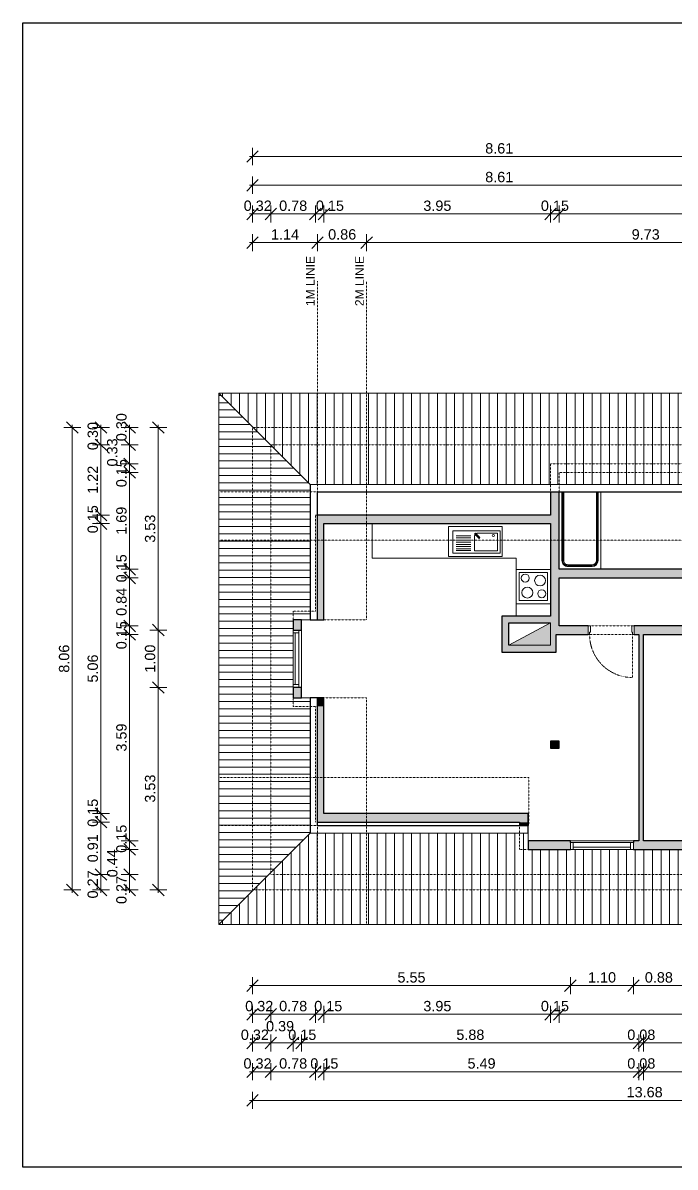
# Model space of a CAD drawing. Header units: metres. Extents: x -21 to 15208, y -63 to 7094.
# Drawn here: x 6878 to 8015, y 993 to 2988 of the extents above; entities that cross this region are included whole.
import ezdxf

# ---------------------------------------------------------------- set-up
doc = ezdxf.new("R2010")
doc.units = ezdxf.units.M
doc.header["$LTSCALE"] = 50
doc.linetypes.add('Dash 1_5', pattern=[0.0012, 0.0006, -0.0006])
doc.linetypes.add('Dash dot', pattern=[0.005, 0.002, -0.0015, 0, -0.0015])
for name, color, linetype, lineweight in [('A-ANNO-DIMS', 250, 'Continuous', 5), ('A-DETL', 250, 'Continuous', 9), ('A-DETL-GENF', 250, 'Continuous', 13), ('A-DETL-THIN', 250, 'Continuous', 9), ('A-DOOR-FRAM', 250, 'Continuous', 9), ('A-GLAZ', 250, 'Continuous', 9), ('A-ROOF', 250, 'Continuous', 9), ('I-WALL', 250, 'Continuous', 9), ('P-SANR-FIXT', 250, 'Continuous', 9)]:
    doc.layers.add(name, color=color, linetype=linetype, lineweight=lineweight)
doc.layers.add('A-WALL-PATT', color=7, linetype='Continuous', lineweight=9, true_color=0x3c424d)
doc.layers.add('ADS_Beschriftung', color=6, linetype='Continuous')
doc.layers.add('ADS_Flächen', color=82, linetype='Continuous', plot=False)
doc.styles.add('Arial', font='arial.ttf')

# ---------------------------------------------------------------- blocks, each defined once
blk = doc.blocks.new('shower trey - 1700x750-8107321-04 2_ Obergeschoss')
at = {"layer": 'P-SANR-FIXT'}
for p, q in [((-77.1, 80.5), (57.9, 80.5)), ((57.9, 80.5), (-77.1, 80.5)), ((-77.1, 75.5), (-20.2, 75.5)), ((-77.1, 75.5), (-21, 75.5)), ((-21, 74.3), (-77.1, 74.3)), ((-22.8, 72.5), (-77.1, 72.5)), ((-77.1, 72.5), (-21, 72.5)), ((42.8, 72.5), (-22.8, 72.5)), ((-21, 75.5), (42.8, 75.5)), ((42.8, 74.3), (-21, 74.3)), ((-21, 72.5), (42.8, 72.5)), ((-20.2, 75.5), (42.8, 75.5)), ((49.9, 22.7), (49.9, 65.3)), ((49.9, 65.3), (49.9, 22.7)), ((51.7, 22.7), (51.7, 65.3)), ((52.9, 65.3), (52.9, 22.7)), ((52.9, 65.3), (52.9, 22.7)), ((-77.1, 15.5), (-27.4, 15.5)), ((-24, 15.5), (-77.1, 15.5)), ((-77.1, 13.7), (-24, 13.7)), ((-17.6, 12.5), (-77.1, 12.5)), ((-24, 12.5), (-77.1, 12.5)), ((-27.4, 15.5), (42.8, 15.5)), ((42.8, 15.5), (-24, 15.5)), ((-24, 13.7), (42.8, 13.7)), ((42.8, 12.5), (-24, 12.5)), ((42.8, 12.5), (-17.6, 12.5))]:
    blk.add_line(p, q, dxfattribs=at)
for centre, radius, start, end in [((42.8, 65.3), 10.2, 0, 90), ((42.8, 65.3), 10.2, 0, 90), ((42.8, 65.3), 8.91, 360, 90), ((42.8, 65.3), 7.12, 360, 90), ((42.8, 65.3), 7.12, 0, 90), ((42.8, 22.7), 10.2, 270, 0), ((42.8, 22.7), 7.12, 270, 360), ((42.8, 22.7), 8.91, 270, 360), ((42.8, 22.7), 7.12, 270, 0), ((42.8, 22.7), 10.2, 270, 0)]:
    blk.add_arc(centre, radius, start, end, dxfattribs=at)
blk = doc.blocks.new('A_Fixed - 1100-8108157-04 2_ Obergeschoss')
at = {"layer": 'A-GLAZ', "lineweight": 13}
for p, q in [((-52.8, 4.5), (-47.8, 4.5)), ((-52.8, -7.5), (-52.8, 4.5)), ((-47.8, 4.5), (-47.8, -7.5)), ((-47.8, 4.5), (52.2, 4.5)), ((52.2, 4.5), (57.2, 4.5)), ((52.2, -7.5), (52.2, 4.5)), ((57.2, 4.5), (57.2, -7.5)), ((-47.8, -7.5), (-52.8, -7.5)), ((-47.8, -3.5), (52.2, -3.5)), ((-47.8, -7.5), (-47.8, -3.5)), ((52.2, -7.5), (-47.8, -7.5)), ((52.2, -3.5), (52.2, -7.5)), ((57.2, -7.5), (52.2, -7.5))]:
    blk.add_line(p, q, dxfattribs=at)
blk = doc.blocks.new('A_Fixed - 1000-8108511-04 2_ Obergeschoss')
at = {"layer": 'A-GLAZ', "lineweight": 13}
for p, q in [((-52.8, 2.5), (-47.8, 2.5)), ((-52.8, -7.5), (-52.8, 2.5)), ((-47.8, 2.5), (-47.8, -7.5)), ((-47.8, 2.5), (42.2, 2.5)), ((42.2, 2.5), (47.2, 2.5)), ((42.2, -7.5), (42.2, 2.5)), ((47.2, 2.5), (47.2, -7.5)), ((-47.8, -7.5), (-52.8, -7.5)), ((-47.8, -3.5), (42.2, -3.5)), ((-47.8, -7.5), (-47.8, -3.5)), ((42.2, -7.5), (-47.8, -7.5)), ((42.2, -3.5), (42.2, -7.5)), ((47.2, -7.5), (42.2, -7.5))]:
    blk.add_line(p, q, dxfattribs=at)

msp = doc.modelspace()

# ---------------------------------------------------------------- hatches: boundary and pattern name
at = {"layer": 'A-DETL-GENF'}
msp.add_hatch(color=256, dxfattribs=at).paths.add_polyline_path([(7797.9235, 1902.8154), (7797.9235, 1941.8154), (7725.0144, 1902.8154), (7726.4203, 1902.8154)])
at = {"layer": 'A-DETL-THIN'}
h = msp.add_hatch(dxfattribs=at)
h.set_pattern_fill('FP_1', color=256, style=0, pattern_type=2)
h.set_pattern_definition([(90, (7600.663, 1224.241), (-15, 9e-16), [])])
h.paths.add_polyline_path([(8239.0322, 2183.3439), (8080.0708, 2342.3052), (7219.5035, 2342.3052), (7378.4649, 2183.3439), (8080.0708, 2183.3439)])
h = msp.add_hatch(dxfattribs=at)
h.set_pattern_fill('ANSI31', color=256, scale=4, angle=315, style=0)
h.set_pattern_definition([(0, (0, -1801.845), (3e-15, 12.7), [])])
h.paths.add_polyline_path([(7219.5035, 1416.3052), (7378.4649, 1575.2666), (7378.4649, 1811.3721), (7348.8295, 1811.3721), (7348.8295, 1947.3721), (7378.4649, 1947.3721), (7378.4649, 2183.3439), (7219.5035, 2342.3052), (7219.5035, 1811.3721)])
h = msp.add_hatch(dxfattribs=at)
h.set_pattern_fill('FP_4', color=256, style=0, pattern_type=2)
h.set_pattern_definition([(90, (7600.663, 791.577), (-15, 9e-16), [])])
h.paths.add_polyline_path([(8707.0708, 1416.3052), (8548.1095, 1575.2666), (8213.3553, 1575.2666), (8213.3553, 1547.1011), (7758.8553, 1547.1011), (7758.8553, 1575.2666), (7378.4649, 1575.2666), (7219.5035, 1416.3052), (8653.4273, 1416.3052)])
at = {"layer": 'A-WALL-PATT'}
for points in [[(7807.9235, 1929.0585), (7812.9235, 1929.0585), (7812.9235, 2170.2898), (7797.9235, 2170.2898), (7797.9235, 1929.0585)], [(7402.8295, 1947.3721), (7402.8295, 2129.8721), (7391.5189, 2129.8721), (7391.5189, 1947.3721)], [(7797.9235, 2114.8721), (7797.9235, 2129.8721), (7402.8295, 2129.8721), (7402.8295, 2114.8721), (7726.4203, 2114.8721)], [(7725.0144, 1902.8154), (7725.0144, 1953.8154), (7713.0144, 1953.8154), (7713.0144, 1902.8154)], [(7797.9235, 1941.8154), (7797.9235, 1953.8154), (7725.0144, 1953.8154), (7725.0144, 1941.8154), (7726.4203, 1941.8154)], [(7807.9235, 1890.8154), (7807.9235, 1929.0585), (7797.9235, 1929.0585), (7797.9235, 1890.8154)], [(7960.0686, 1562.1011), (7960.0686, 1921.5585), (7952.0686, 1921.5585), (7952.0686, 1562.1011)], [(7797.9235, 1890.8154), (7797.9235, 1902.8154), (7713.0144, 1902.8154), (7713.0144, 1890.8154), (7726.4203, 1890.8154)], [(7402.8295, 1796.3721), (7402.8295, 1811.3721), (7391.5189, 1811.3721), (7391.5189, 1796.3721)], [(7402.8295, 1594.3721), (7402.8295, 1796.3721), (7391.5189, 1796.3721), (7391.5189, 1594.3721)], [(7813.0686, 1723.6427), (7813.0686, 1735.6427), (7798.0686, 1735.6427), (7798.0686, 1723.6427)], [(7743.8553, 1594.3721), (7758.8553, 1594.3721), (7758.8553, 1609.3721), (7402.8295, 1609.3721), (7402.8295, 1594.3721), (7417.418, 1594.3721)], [(7758.8553, 1588.3207), (7758.8553, 1594.3721), (7743.8553, 1594.3721), (7743.8553, 1588.3207)]]:
    msp.add_hatch(color=256, dxfattribs=at).paths.add_polyline_path(points)
h = msp.add_hatch(color=256, dxfattribs=at)
h.paths.add_polyline_path([(8271.9824, 2020.228), (8271.9824, 2035.228), (8155.9824, 2035.228), (8155.9824, 2020.228), (8189.9238, 2020.228)])
h.paths.add_polyline_path([(8074.9824, 2020.228), (8074.9824, 2035.228), (7812.9235, 2035.228), (7812.9235, 2020.228), (8035.4227, 2020.228)])
h = msp.add_hatch(color=256, dxfattribs=at)
h.paths.add_polyline_path([(7348.8295, 1811.3721), (7363.8295, 1811.3721), (7363.8295, 1829.3721), (7348.8295, 1829.3721)])
h.paths.add_polyline_path([(7348.8295, 1929.3721), (7363.8295, 1929.3721), (7363.8295, 1947.3721), (7348.8295, 1947.3721)])
h = msp.add_hatch(color=256, dxfattribs=at)
h.paths.add_polyline_path([(8286.9824, 1921.5585), (8286.9824, 1936.5585), (7943.5686, 1936.5585), (7943.5686, 1921.5585), (8271.9824, 1921.5585)])
h.paths.add_polyline_path([(7863.5686, 1921.5585), (7863.5686, 1936.5585), (7812.9235, 1936.5585), (7812.9235, 1929.0585), (7807.9235, 1929.0585), (7807.9235, 1921.5585)])
h = msp.add_hatch(color=256, dxfattribs=at)
h.paths.add_polyline_path([(8213.3553, 1547.1011), (8213.3553, 1562.1011), (8137.8553, 1562.1011), (8137.8553, 1547.1011)])
h.paths.add_polyline_path([(8030.8553, 1547.1011), (8030.8553, 1562.1011), (7942.5686, 1562.1011), (7942.5686, 1547.1011)])
h.paths.add_polyline_path([(7832.5686, 1547.1011), (7832.5686, 1562.1011), (7758.8553, 1562.1011), (7758.8553, 1547.1011)])

# ---------------------------------------------------------------- linework, layer by layer
at = {"layer": 'A-ANNO-DIMS', "lineweight": 9}
for p, q in [((7278.0035, 2754.6745), (7268.0035, 2744.6745)), ((7273.0035, 2754.6745), (8138.5708, 2754.6745)), ((7278.0035, 2754.6745), (7278.0035, 2769.6745)), ((7278.0035, 2754.6745), (7288.0035, 2764.6745)), ((7278.0035, 2754.6745), (7278.0035, 2739.6745)), ((7278.0035, 2704.6745), (7278.0035, 2719.6745)), ((7278.0035, 2704.6745), (7288.0035, 2714.6745)), ((7278.0035, 2704.6745), (7268.0035, 2694.6745)), ((7273.0035, 2704.6745), (8138.5708, 2704.6745)), ((7278.0035, 2704.6745), (7278.0035, 2689.6745)), ((7278.0035, 2654.6745), (7268.0035, 2644.6745)), ((7273.0035, 2654.6745), (7310.0035, 2654.6745)), ((7278.0035, 2654.6745), (7278.0035, 2669.6745)), ((7278.0035, 2654.6745), (7288.0035, 2664.6745)), ((7278.0035, 2654.6745), (7278.0035, 2639.6745)), ((7310.0035, 2654.6745), (7300.0035, 2644.6745)), ((7310.0035, 2654.6745), (7300.0035, 2644.6745)), ((7310.0035, 2654.6745), (7310.0035, 2669.6745)), ((7310.0035, 2654.6745), (7310.0035, 2669.6745)), ((7310.0035, 2654.6745), (7320.0035, 2664.6745)), ((7310.0035, 2654.6745), (7320.0035, 2664.6745)), ((7310.0035, 2654.6745), (7310.0035, 2639.6745)), ((7310.0035, 2654.6745), (7387.8295, 2654.6745)), ((7310.0035, 2654.6745), (7310.0035, 2639.6745)), ((7387.8295, 2654.6745), (7377.8295, 2644.6745)), ((7387.8295, 2654.6745), (7377.8295, 2644.6745)), ((7387.8295, 2654.6745), (7387.8295, 2669.6745)), ((7387.8295, 2654.6745), (7387.8295, 2669.6745)), ((7387.8295, 2654.6745), (7397.8295, 2664.6745)), ((7387.8295, 2654.6745), (7397.8295, 2664.6745)), ((7387.8295, 2654.6745), (7387.8295, 2639.6745)), ((7387.8295, 2654.6745), (7402.8295, 2654.6745)), ((7387.8295, 2654.6745), (7387.8295, 2639.6745)), ((7402.8295, 2654.6745), (7392.8295, 2644.6745)), ((7402.8295, 2654.6745), (7392.8295, 2644.6745)), ((7402.8295, 2654.6745), (7402.8295, 2669.6745)), ((7402.8295, 2654.6745), (7402.8295, 2669.6745)), ((7402.8295, 2654.6745), (7412.8295, 2664.6745)), ((7402.8295, 2654.6745), (7412.8295, 2664.6745)), ((7402.8295, 2654.6745), (7402.8295, 2639.6745)), ((7402.8295, 2654.6745), (7797.9235, 2654.6745)), ((7402.8295, 2654.6745), (7402.8295, 2639.6745)), ((7797.9235, 2654.6745), (7787.9235, 2644.6745)), ((7797.9235, 2654.6745), (7787.9235, 2644.6745)), ((7797.9235, 2654.6745), (7797.9235, 2669.6745)), ((7797.9235, 2654.6745), (7797.9235, 2669.6745)), ((7797.9235, 2654.6745), (7807.9235, 2664.6745)), ((7797.9235, 2654.6745), (7807.9235, 2664.6745)), ((7797.9235, 2654.6745), (7797.9235, 2639.6745)), ((7797.9235, 2654.6745), (7812.9235, 2654.6745)), ((7797.9235, 2654.6745), (7797.9235, 2639.6745)), ((7812.9235, 2654.6745), (7802.9235, 2644.6745)), ((7812.9235, 2654.6745), (7802.9235, 2644.6745)), ((7812.9235, 2654.6745), (7812.9235, 2669.6745)), ((7812.9235, 2654.6745), (7812.9235, 2669.6745)), ((7812.9235, 2654.6745), (7822.9235, 2664.6745)), ((7812.9235, 2654.6745), (7822.9235, 2664.6745)), ((7812.9235, 2654.6745), (7812.9235, 2639.6745)), ((7812.9235, 2654.6745), (8274.9824, 2654.6745)), ((7812.9235, 2654.6745), (7812.9235, 2639.6745)), ((7278.0035, 2604.6745), (7278.0035, 2619.6745)), ((7278.0035, 2604.6745), (7288.0035, 2614.6745)), ((7391.5189, 2604.6745), (7391.5189, 2619.6745)), ((7391.5189, 2604.6745), (7391.5189, 2619.6745)), ((7391.5189, 2604.6745), (7401.5189, 2614.6745)), ((7391.5189, 2604.6745), (7401.5189, 2614.6745)), ((7477.2465, 2604.6745), (7477.2465, 2619.6745)), ((7477.2465, 2604.6745), (7477.2465, 2619.6745)), ((7477.2465, 2604.6745), (7487.2465, 2614.6745)), ((7477.2465, 2604.6745), (7487.2465, 2614.6745)), ((7278.0035, 2604.6745), (7268.0035, 2594.6745)), ((7273.0035, 2604.6745), (7391.5189, 2604.6745)), ((7278.0035, 2604.6745), (7278.0035, 2589.6745)), ((7391.5189, 2604.6745), (7381.5189, 2594.6745)), ((7391.5189, 2604.6745), (7381.5189, 2594.6745)), ((7391.5189, 2604.6745), (7391.5189, 2589.6745)), ((7391.5189, 2604.6745), (7477.2465, 2604.6745)), ((7391.5189, 2604.6745), (7391.5189, 2589.6745)), ((7477.2465, 2604.6745), (7467.2465, 2594.6745)), ((7477.2465, 2604.6745), (7467.2465, 2594.6745)), ((7477.2465, 2604.6745), (7477.2465, 2589.6745)), ((7477.2465, 2604.6745), (8450.2465, 2604.6745)), ((7477.2465, 2604.6745), (7477.2465, 2589.6745)), ((6963.8582, 2282.3052), (6948.8582, 2282.3052)), ((6963.8582, 2282.3052), (6953.8582, 2292.3052)), ((6963.8582, 2287.3052), (6963.8582, 1471.3052)), ((6963.8582, 2282.3052), (6973.8582, 2272.3052)), ((6963.8582, 2282.3052), (6978.8582, 2282.3052)), ((7013.8582, 2282.3052), (6998.8582, 2282.3052)), ((7013.8582, 2282.3052), (7003.8582, 2292.3052)), ((7013.8582, 2252.3052), (7013.8582, 2287.3052)), ((7013.8582, 2282.3052), (7023.8582, 2272.3052)), ((7013.8582, 2282.3052), (7028.8582, 2282.3052)), ((7063.8582, 2282.3052), (7048.8582, 2282.3052)), ((7063.8582, 2282.3052), (7053.8582, 2292.3052)), ((7063.8582, 2252.3052), (7063.8582, 2287.3052)), ((7063.8582, 2282.3052), (7073.8582, 2272.3052)), ((7063.8582, 2282.3052), (7078.8582, 2282.3052)), ((7113.8582, 2282.3052), (7098.8582, 2282.3052)), ((7113.8582, 2282.3052), (7103.8582, 2292.3052)), ((7113.8582, 1929.3721), (7113.8582, 2287.3052)), ((7113.8582, 2282.3052), (7123.8582, 2272.3052)), ((7113.8582, 2282.3052), (7128.8582, 2282.3052)), ((7013.8582, 2252.3052), (7003.8582, 2262.3052)), ((7013.8582, 2252.3052), (7003.8582, 2262.3052)), ((7063.8582, 2252.3052), (7053.8582, 2262.3052)), ((7063.8582, 2252.3052), (7053.8582, 2262.3052)), ((7013.8582, 2252.3052), (6998.8582, 2252.3052)), ((7013.8582, 2252.3052), (6998.8582, 2252.3052)), ((7013.8582, 2129.8721), (7013.8582, 2252.3052)), ((7013.8582, 2252.3052), (7023.8582, 2242.3052)), ((7013.8582, 2252.3052), (7028.8582, 2252.3052)), ((7013.8582, 2252.3052), (7023.8582, 2242.3052)), ((7013.8582, 2252.3052), (7028.8582, 2252.3052)), ((7063.8582, 2252.3052), (7048.8582, 2252.3052)), ((7063.8582, 2252.3052), (7048.8582, 2252.3052)), ((7063.8582, 2219.228), (7063.8582, 2252.3052)), ((7063.8582, 2252.3052), (7073.8582, 2242.3052)), ((7063.8582, 2252.3052), (7078.8582, 2252.3052)), ((7063.8582, 2252.3052), (7073.8582, 2242.3052)), ((7063.8582, 2252.3052), (7078.8582, 2252.3052)), ((7063.8582, 2219.228), (7048.8582, 2219.228)), ((7063.8582, 2219.228), (7048.8582, 2219.228)), ((7063.8582, 2219.228), (7053.8582, 2229.228)), ((7063.8582, 2219.228), (7053.8582, 2229.228)), ((7063.8582, 2204.217), (7053.8582, 2214.217)), ((7063.8582, 2204.217), (7053.8582, 2214.217)), ((7063.8582, 2204.217), (7063.8582, 2219.228)), ((7063.8582, 2219.228), (7073.8582, 2209.228)), ((7063.8582, 2219.228), (7078.8582, 2219.228)), ((7063.8582, 2219.228), (7073.8582, 2209.228)), ((7063.8582, 2219.228), (7078.8582, 2219.228)), ((7063.8582, 2204.217), (7048.8582, 2204.217)), ((7063.8582, 2204.217), (7048.8582, 2204.217)), ((7063.8582, 2035.228), (7063.8582, 2204.217)), ((7063.8582, 2204.217), (7073.8582, 2194.217)), ((7063.8582, 2204.217), (7078.8582, 2204.217)), ((7063.8582, 2204.217), (7073.8582, 2194.217)), ((7063.8582, 2204.217), (7078.8582, 2204.217)), ((7013.8582, 2129.8721), (7003.8582, 2139.8721)), ((7013.8582, 2129.8721), (7003.8582, 2139.8721)), ((7013.8582, 2129.8721), (6998.8582, 2129.8721)), ((7013.8582, 2129.8721), (6998.8582, 2129.8721)), ((7013.8582, 2114.8721), (6998.8582, 2114.8721)), ((7013.8582, 2114.8721), (6998.8582, 2114.8721)), ((7013.8582, 2114.8721), (7003.8582, 2124.8721)), ((7013.8582, 2114.8721), (7003.8582, 2124.8721)), ((7013.8582, 2114.8721), (7013.8582, 2129.8721)), ((7013.8582, 2129.8721), (7023.8582, 2119.8721)), ((7013.8582, 2129.8721), (7028.8582, 2129.8721)), ((7013.8582, 2129.8721), (7023.8582, 2119.8721)), ((7013.8582, 2129.8721), (7028.8582, 2129.8721)), ((7013.8582, 1609.3721), (7013.8582, 2114.8721)), ((7013.8582, 2114.8721), (7023.8582, 2104.8721)), ((7013.8582, 2114.8721), (7028.8582, 2114.8721)), ((7013.8582, 2114.8721), (7023.8582, 2104.8721)), ((7013.8582, 2114.8721), (7028.8582, 2114.8721)), ((7063.8582, 2035.228), (7048.8582, 2035.228)), ((7063.8582, 2035.228), (7048.8582, 2035.228)), ((7063.8582, 2035.228), (7053.8582, 2045.228)), ((7063.8582, 2035.228), (7053.8582, 2045.228)), ((7063.8582, 2020.228), (7063.8582, 2035.228)), ((7063.8582, 2035.228), (7073.8582, 2025.228)), ((7063.8582, 2035.228), (7078.8582, 2035.228)), ((7063.8582, 2035.228), (7073.8582, 2025.228)), ((7063.8582, 2035.228), (7078.8582, 2035.228)), ((7063.8582, 2020.228), (7048.8582, 2020.228)), ((7063.8582, 2020.228), (7048.8582, 2020.228)), ((7063.8582, 2020.228), (7053.8582, 2030.228)), ((7063.8582, 2020.228), (7053.8582, 2030.228)), ((7063.8582, 1936.5585), (7063.8582, 2020.228)), ((7063.8582, 2020.228), (7073.8582, 2010.228)), ((7063.8582, 2020.228), (7078.8582, 2020.228)), ((7063.8582, 2020.228), (7073.8582, 2010.228)), ((7063.8582, 2020.228), (7078.8582, 2020.228)), ((7063.8582, 1936.5585), (7048.8582, 1936.5585)), ((7063.8582, 1936.5585), (7048.8582, 1936.5585)), ((7063.8582, 1936.5585), (7053.8582, 1946.5585)), ((7063.8582, 1936.5585), (7053.8582, 1946.5585)), ((7063.8582, 1921.5585), (7063.8582, 1936.5585)), ((7063.8582, 1936.5585), (7073.8582, 1926.5585)), ((7063.8582, 1936.5585), (7078.8582, 1936.5585)), ((7063.8582, 1936.5585), (7073.8582, 1926.5585)), ((7063.8582, 1936.5585), (7078.8582, 1936.5585)), ((7113.8582, 1929.3721), (7103.8582, 1939.3721)), ((7113.8582, 1929.3721), (7103.8582, 1939.3721)), ((7063.8582, 1921.5585), (7048.8582, 1921.5585)), ((7063.8582, 1921.5585), (7048.8582, 1921.5585)), ((7063.8582, 1921.5585), (7053.8582, 1931.5585)), ((7063.8582, 1921.5585), (7053.8582, 1931.5585)), ((7063.8582, 1562.1011), (7063.8582, 1921.5585)), ((7063.8582, 1921.5585), (7073.8582, 1911.5585)), ((7063.8582, 1921.5585), (7078.8582, 1921.5585)), ((7063.8582, 1921.5585), (7073.8582, 1911.5585)), ((7063.8582, 1921.5585), (7078.8582, 1921.5585)), ((7113.8582, 1929.3721), (7098.8582, 1929.3721)), ((7113.8582, 1929.3721), (7098.8582, 1929.3721)), ((7113.8582, 1829.3721), (7113.8582, 1929.3721)), ((7113.8582, 1929.3721), (7123.8582, 1919.3721)), ((7113.8582, 1929.3721), (7128.8582, 1929.3721)), ((7113.8582, 1929.3721), (7123.8582, 1919.3721)), ((7113.8582, 1929.3721), (7128.8582, 1929.3721)), ((7113.8582, 1829.3721), (7103.8582, 1839.3721)), ((7113.8582, 1829.3721), (7103.8582, 1839.3721)), ((7113.8582, 1829.3721), (7098.8582, 1829.3721)), ((7113.8582, 1829.3721), (7098.8582, 1829.3721)), ((7113.8582, 1471.3052), (7113.8582, 1829.3721)), ((7113.8582, 1829.3721), (7123.8582, 1819.3721)), ((7113.8582, 1829.3721), (7128.8582, 1829.3721)), ((7113.8582, 1829.3721), (7123.8582, 1819.3721)), ((7113.8582, 1829.3721), (7128.8582, 1829.3721)), ((7013.8582, 1609.3721), (7003.8582, 1619.3721)), ((7013.8582, 1609.3721), (7003.8582, 1619.3721)), ((7013.8582, 1609.3721), (6998.8582, 1609.3721)), ((7013.8582, 1609.3721), (6998.8582, 1609.3721)), ((7013.8582, 1594.3721), (7003.8582, 1604.3721)), ((7013.8582, 1594.3721), (7003.8582, 1604.3721)), ((7013.8582, 1594.3721), (7013.8582, 1609.3721)), ((7013.8582, 1609.3721), (7023.8582, 1599.3721)), ((7013.8582, 1609.3721), (7028.8582, 1609.3721)), ((7013.8582, 1609.3721), (7023.8582, 1599.3721)), ((7013.8582, 1609.3721), (7028.8582, 1609.3721)), ((7013.8582, 1594.3721), (6998.8582, 1594.3721)), ((7013.8582, 1594.3721), (6998.8582, 1594.3721)), ((7013.8582, 1503.3052), (7013.8582, 1594.3721)), ((7013.8582, 1594.3721), (7023.8582, 1584.3721)), ((7013.8582, 1594.3721), (7028.8582, 1594.3721)), ((7013.8582, 1594.3721), (7023.8582, 1584.3721)), ((7013.8582, 1594.3721), (7028.8582, 1594.3721)), ((7063.8582, 1562.1011), (7048.8582, 1562.1011)), ((7063.8582, 1562.1011), (7048.8582, 1562.1011)), ((7063.8582, 1562.1011), (7053.8582, 1572.1011)), ((7063.8582, 1562.1011), (7053.8582, 1572.1011)), ((7063.8582, 1547.1011), (7053.8582, 1557.1011)), ((7063.8582, 1547.1011), (7053.8582, 1557.1011)), ((7063.8582, 1547.1011), (7063.8582, 1562.1011)), ((7063.8582, 1562.1011), (7073.8582, 1552.1011)), ((7063.8582, 1562.1011), (7078.8582, 1562.1011)), ((7063.8582, 1562.1011), (7073.8582, 1552.1011)), ((7063.8582, 1562.1011), (7078.8582, 1562.1011)), ((7063.8582, 1547.1011), (7048.8582, 1547.1011)), ((7063.8582, 1547.1011), (7048.8582, 1547.1011)), ((7063.8582, 1503.3052), (7063.8582, 1547.1011)), ((7063.8582, 1547.1011), (7073.8582, 1537.1011)), ((7063.8582, 1547.1011), (7078.8582, 1547.1011)), ((7063.8582, 1547.1011), (7073.8582, 1537.1011)), ((7063.8582, 1547.1011), (7078.8582, 1547.1011)), ((7013.8582, 1503.3052), (6998.8582, 1503.3052)), ((7013.8582, 1503.3052), (6998.8582, 1503.3052)), ((7013.8582, 1503.3052), (7003.8582, 1513.3052)), ((7013.8582, 1503.3052), (7003.8582, 1513.3052)), ((7013.8582, 1471.3052), (7013.8582, 1503.3052)), ((7013.8582, 1503.3052), (7023.8582, 1493.3052)), ((7013.8582, 1503.3052), (7028.8582, 1503.3052)), ((7013.8582, 1503.3052), (7023.8582, 1493.3052)), ((7013.8582, 1503.3052), (7028.8582, 1503.3052)), ((7063.8582, 1503.3052), (7048.8582, 1503.3052)), ((7063.8582, 1503.3052), (7048.8582, 1503.3052)), ((7063.8582, 1503.3052), (7053.8582, 1513.3052)), ((7063.8582, 1503.3052), (7053.8582, 1513.3052)), ((7063.8582, 1471.3052), (7063.8582, 1503.3052)), ((7063.8582, 1503.3052), (7073.8582, 1493.3052)), ((7063.8582, 1503.3052), (7078.8582, 1503.3052)), ((7063.8582, 1503.3052), (7073.8582, 1493.3052)), ((7063.8582, 1503.3052), (7078.8582, 1503.3052)), ((6963.8582, 1476.3052), (6948.8582, 1476.3052)), ((6963.8582, 1476.3052), (6953.8582, 1486.3052)), ((6963.8582, 1476.3052), (6973.8582, 1466.3052)), ((6963.8582, 1476.3052), (6978.8582, 1476.3052)), ((7013.8582, 1476.3052), (6998.8582, 1476.3052)), ((7013.8582, 1476.3052), (7003.8582, 1486.3052)), ((7013.8582, 1476.3052), (7023.8582, 1466.3052)), ((7013.8582, 1476.3052), (7028.8582, 1476.3052)), ((7063.8582, 1476.3052), (7048.8582, 1476.3052)), ((7063.8582, 1476.3052), (7053.8582, 1486.3052)), ((7063.8582, 1476.3052), (7073.8582, 1466.3052)), ((7063.8582, 1476.3052), (7078.8582, 1476.3052)), ((7113.8582, 1476.3052), (7098.8582, 1476.3052)), ((7113.8582, 1476.3052), (7103.8582, 1486.3052)), ((7113.8582, 1476.3052), (7123.8582, 1466.3052)), ((7113.8582, 1476.3052), (7128.8582, 1476.3052)), ((7278.0035, 1309.594), (7278.0035, 1324.594)), ((7278.0035, 1309.594), (7288.0035, 1319.594)), ((7832.5686, 1309.594), (7832.5686, 1324.594)), ((7832.5686, 1309.594), (7832.5686, 1324.594)), ((7832.5686, 1309.594), (7842.5686, 1319.594)), ((7832.5686, 1309.594), (7842.5686, 1319.594)), ((7942.5686, 1309.594), (7942.5686, 1324.594)), ((7942.5686, 1309.594), (7942.5686, 1324.594)), ((7942.5686, 1309.594), (7952.5686, 1319.594)), ((7942.5686, 1309.594), (7952.5686, 1319.594)), ((7278.0035, 1309.594), (7268.0035, 1299.594)), ((7273.0035, 1309.594), (7832.5686, 1309.594)), ((7278.0035, 1309.594), (7278.0035, 1294.594)), ((7832.5686, 1309.594), (7822.5686, 1299.594)), ((7832.5686, 1309.594), (7822.5686, 1299.594)), ((7832.5686, 1309.594), (7832.5686, 1294.594)), ((7832.5686, 1309.594), (7942.5686, 1309.594)), ((7832.5686, 1309.594), (7832.5686, 1294.594)), ((7942.5686, 1309.594), (7932.5686, 1299.594)), ((7942.5686, 1309.594), (7932.5686, 1299.594)), ((7942.5686, 1309.594), (7942.5686, 1294.594)), ((7942.5686, 1309.594), (8030.8553, 1309.594)), ((7942.5686, 1309.594), (7942.5686, 1294.594)), ((7278.0035, 1259.594), (7268.0035, 1249.594)), ((7273.0035, 1259.594), (7310.0035, 1259.594)), ((7278.0035, 1259.594), (7278.0035, 1274.594)), ((7278.0035, 1259.594), (7288.0035, 1269.594)), ((7278.0035, 1259.594), (7278.0035, 1244.594)), ((7310.0035, 1259.594), (7300.0035, 1249.594)), ((7310.0035, 1259.594), (7300.0035, 1249.594)), ((7310.0035, 1259.594), (7310.0035, 1274.594)), ((7310.0035, 1259.594), (7310.0035, 1274.594)), ((7310.0035, 1259.594), (7320.0035, 1269.594)), ((7310.0035, 1259.594), (7320.0035, 1269.594)), ((7310.0035, 1259.594), (7310.0035, 1244.594)), ((7310.0035, 1259.594), (7387.8295, 1259.594)), ((7310.0035, 1259.594), (7310.0035, 1244.594)), ((7387.8295, 1259.594), (7377.8295, 1249.594)), ((7387.8295, 1259.594), (7377.8295, 1249.594)), ((7387.8295, 1259.594), (7387.8295, 1274.594)), ((7387.8295, 1259.594), (7387.8295, 1274.594)), ((7387.8295, 1259.594), (7397.8295, 1269.594)), ((7387.8295, 1259.594), (7397.8295, 1269.594)), ((7387.8295, 1259.594), (7387.8295, 1244.594)), ((7387.8295, 1259.594), (7402.8295, 1259.594)), ((7387.8295, 1259.594), (7387.8295, 1244.594)), ((7402.8295, 1259.594), (7392.8295, 1249.594)), ((7402.8295, 1259.594), (7392.8295, 1249.594)), ((7402.8295, 1259.594), (7402.8295, 1274.594)), ((7402.8295, 1259.594), (7402.8295, 1274.594)), ((7402.8295, 1259.594), (7412.8295, 1269.594)), ((7402.8295, 1259.594), (7412.8295, 1269.594)), ((7402.8295, 1259.594), (7402.8295, 1244.594)), ((7402.8295, 1259.594), (7797.9235, 1259.594)), ((7402.8295, 1259.594), (7402.8295, 1244.594)), ((7797.9235, 1259.594), (7787.9235, 1249.594)), ((7797.9235, 1259.594), (7787.9235, 1249.594)), ((7797.9235, 1259.594), (7797.9235, 1274.594)), ((7797.9235, 1259.594), (7797.9235, 1274.594)), ((7797.9235, 1259.594), (7807.9235, 1269.594)), ((7797.9235, 1259.594), (7807.9235, 1269.594)), ((7797.9235, 1259.594), (7797.9235, 1244.594)), ((7797.9235, 1259.594), (7812.9235, 1259.594)), ((7797.9235, 1259.594), (7797.9235, 1244.594)), ((7812.9235, 1259.594), (7802.9235, 1249.594)), ((7812.9235, 1259.594), (7802.9235, 1249.594)), ((7812.9235, 1259.594), (7812.9235, 1274.594)), ((7812.9235, 1259.594), (7812.9235, 1274.594)), ((7812.9235, 1259.594), (7822.9235, 1269.594)), ((7812.9235, 1259.594), (7822.9235, 1269.594)), ((7812.9235, 1259.594), (7812.9235, 1244.594)), ((7812.9235, 1259.594), (8619.5708, 1259.594)), ((7812.9235, 1259.594), (7812.9235, 1244.594)), ((7278.0035, 1209.594), (7278.0035, 1224.594)), ((7278.0035, 1209.594), (7288.0035, 1219.594)), ((7310.0035, 1209.594), (7310.0035, 1224.594)), ((7310.0035, 1209.594), (7310.0035, 1224.594)), ((7310.0035, 1209.594), (7320.0035, 1219.594)), ((7310.0035, 1209.594), (7320.0035, 1219.594)), ((7348.8295, 1209.594), (7348.8295, 1224.594)), ((7348.8295, 1209.594), (7348.8295, 1224.594)), ((7348.8295, 1209.594), (7358.8295, 1219.594)), ((7348.8295, 1209.594), (7358.8295, 1219.594)), ((7363.8295, 1209.594), (7363.8295, 1224.594)), ((7363.8295, 1209.594), (7363.8295, 1224.594)), ((7363.8295, 1209.594), (7373.8295, 1219.594)), ((7363.8295, 1209.594), (7373.8295, 1219.594)), ((7952.0686, 1209.594), (7952.0686, 1224.594)), ((7952.0686, 1209.594), (7952.0686, 1224.594)), ((7952.0686, 1209.594), (7962.0686, 1219.594)), ((7952.0686, 1209.594), (7962.0686, 1219.594)), ((7960.0686, 1209.594), (7960.0686, 1224.594)), ((7960.0686, 1209.594), (7960.0686, 1224.594)), ((7960.0686, 1209.594), (7970.0686, 1219.594)), ((7960.0686, 1209.594), (7970.0686, 1219.594)), ((7278.0035, 1209.594), (7268.0035, 1199.594)), ((7273.0035, 1209.594), (7310.0035, 1209.594)), ((7278.0035, 1209.594), (7278.0035, 1194.594)), ((7310.0035, 1209.594), (7300.0035, 1199.594)), ((7310.0035, 1209.594), (7300.0035, 1199.594)), ((7310.0035, 1209.594), (7310.0035, 1194.594)), ((7310.0035, 1209.594), (7348.8295, 1209.594)), ((7310.0035, 1209.594), (7310.0035, 1194.594)), ((7348.8295, 1209.594), (7338.8295, 1199.594)), ((7348.8295, 1209.594), (7338.8295, 1199.594)), ((7348.8295, 1209.594), (7348.8295, 1194.594)), ((7348.8295, 1209.594), (7363.8295, 1209.594)), ((7348.8295, 1209.594), (7348.8295, 1194.594)), ((7363.8295, 1209.594), (7353.8295, 1199.594)), ((7363.8295, 1209.594), (7353.8295, 1199.594)), ((7363.8295, 1209.594), (7363.8295, 1194.594)), ((7363.8295, 1209.594), (7952.0686, 1209.594)), ((7363.8295, 1209.594), (7363.8295, 1194.594)), ((7952.0686, 1209.594), (7942.0686, 1199.594)), ((7952.0686, 1209.594), (7942.0686, 1199.594)), ((7960.0686, 1209.594), (7950.0686, 1199.594)), ((7960.0686, 1209.594), (7950.0686, 1199.594)), ((7952.0686, 1209.594), (7952.0686, 1194.594)), ((7952.0686, 1209.594), (7960.0686, 1209.594)), ((7952.0686, 1209.594), (7952.0686, 1194.594)), ((7960.0686, 1209.594), (7960.0686, 1194.594)), ((7960.0686, 1209.594), (8271.9824, 1209.594)), ((7960.0686, 1209.594), (7960.0686, 1194.594)), ((7278.0035, 1159.594), (7268.0035, 1149.594)), ((7273.0035, 1159.594), (7310.0035, 1159.594)), ((7278.0035, 1159.594), (7278.0035, 1174.594)), ((7278.0035, 1159.594), (7288.0035, 1169.594)), ((7278.0035, 1159.594), (7278.0035, 1144.594)), ((7310.0035, 1159.594), (7300.0035, 1149.594)), ((7310.0035, 1159.594), (7300.0035, 1149.594)), ((7310.0035, 1159.594), (7310.0035, 1174.594)), ((7310.0035, 1159.594), (7310.0035, 1174.594)), ((7310.0035, 1159.594), (7320.0035, 1169.594)), ((7310.0035, 1159.594), (7320.0035, 1169.594)), ((7310.0035, 1159.594), (7310.0035, 1144.594)), ((7310.0035, 1159.594), (7387.8295, 1159.594)), ((7310.0035, 1159.594), (7310.0035, 1144.594)), ((7387.8295, 1159.594), (7377.8295, 1149.594)), ((7387.8295, 1159.594), (7377.8295, 1149.594)), ((7387.8295, 1159.594), (7387.8295, 1174.594)), ((7387.8295, 1159.594), (7387.8295, 1174.594)), ((7387.8295, 1159.594), (7397.8295, 1169.594)), ((7387.8295, 1159.594), (7397.8295, 1169.594)), ((7387.8295, 1159.594), (7387.8295, 1144.594)), ((7387.8295, 1159.594), (7402.8295, 1159.594)), ((7387.8295, 1159.594), (7387.8295, 1144.594)), ((7402.8295, 1159.594), (7392.8295, 1149.594)), ((7402.8295, 1159.594), (7392.8295, 1149.594)), ((7402.8295, 1159.594), (7402.8295, 1174.594)), ((7402.8295, 1159.594), (7402.8295, 1174.594)), ((7402.8295, 1159.594), (7412.8295, 1169.594)), ((7402.8295, 1159.594), (7412.8295, 1169.594)), ((7402.8295, 1159.594), (7402.8295, 1144.594)), ((7402.8295, 1159.594), (7952.0686, 1159.594)), ((7402.8295, 1159.594), (7402.8295, 1144.594)), ((7952.0686, 1159.594), (7942.0686, 1149.594)), ((7952.0686, 1159.594), (7942.0686, 1149.594)), ((7960.0686, 1159.594), (7950.0686, 1149.594)), ((7960.0686, 1159.594), (7950.0686, 1149.594)), ((7952.0686, 1159.594), (7952.0686, 1174.594)), ((7952.0686, 1159.594), (7952.0686, 1174.594)), ((7952.0686, 1159.594), (7962.0686, 1169.594)), ((7952.0686, 1159.594), (7962.0686, 1169.594)), ((7952.0686, 1159.594), (7952.0686, 1144.594)), ((7952.0686, 1159.594), (7960.0686, 1159.594)), ((7952.0686, 1159.594), (7952.0686, 1144.594)), ((7960.0686, 1159.594), (7960.0686, 1174.594)), ((7960.0686, 1159.594), (7960.0686, 1174.594)), ((7960.0686, 1159.594), (7970.0686, 1169.594)), ((7960.0686, 1159.594), (7970.0686, 1169.594)), ((7960.0686, 1159.594), (7960.0686, 1144.594)), ((7960.0686, 1159.594), (8271.9824, 1159.594)), ((7960.0686, 1159.594), (7960.0686, 1144.594)), ((7278.0035, 1109.594), (7278.0035, 1124.594)), ((7278.0035, 1109.594), (7288.0035, 1119.594)), ((7278.0035, 1109.594), (7268.0035, 1099.594)), ((7273.0035, 1109.594), (8650.5708, 1109.594)), ((7278.0035, 1109.594), (7278.0035, 1094.594))]:
    msp.add_line(p, q, dxfattribs=at)
at = {"layer": 'A-DETL', "linetype": 'Dash 1_5'}
for p, q in [((7391.5189, 1947.3721), (7391.5189, 2537.3721)), ((7477.2465, 2537.3721), (7477.2465, 1947.3721)), ((8138.5708, 2282.3052), (7278.0035, 2282.3052)), ((7278.0035, 2282.3052), (7278.0035, 1476.3052)), ((8170.5708, 2252.3052), (7310.0035, 2252.3052)), ((7310.0035, 2252.3052), (7310.0035, 1503.3052)), ((7797.9235, 2168.228), (7797.9235, 2219.228)), ((7797.9235, 2219.228), (8261.9235, 2219.228)), ((8254.8457, 2204.217), (7812.9235, 2204.217)), ((7812.9235, 2204.217), (7812.9235, 2167.217)), ((7221.5189, 2170.0499), (8251.5189, 2170.0499)), ((7387.8295, 1962.3721), (7387.8295, 2129.8721)), ((7387.8295, 2129.8721), (7402.8295, 2129.8721)), ((7219.5035, 2086.2655), (8335.8223, 2086.2655)), ((7348.8295, 1962.3721), (7387.8295, 1962.3721)), ((7348.8295, 1947.3721), (7348.8295, 1962.3721)), ((7477.2465, 1947.3721), (7402.8295, 1947.3721)), ((7867.5686, 1936.5585), (7939.5686, 1936.5585)), ((7866.0686, 1921.5585), (7941.0686, 1921.5585)), ((7348.8295, 1796.3721), (7348.8295, 1814.3721)), ((7387.8295, 1796.3721), (7348.8295, 1796.3721)), ((7391.8295, 1796.3721), (7348.8295, 1796.3721)), ((7387.8295, 1594.3721), (7387.8295, 1796.3721)), ((7391.5779, 1416.3052), (7391.5779, 1811.3721)), ((7402.8295, 1811.3721), (7477.2465, 1811.3721)), ((7477.2465, 1811.3721), (7477.2465, 1416.3052)), ((7759.8553, 1672.3173), (7219.5035, 1672.3173)), ((7759.8553, 1672.3173), (7759.8553, 1588.5752)), ((7219.5035, 1588.5752), (7758.0035, 1588.5752)), ((7743.8553, 1547.1011), (7743.8553, 1589.1011)), ((7759.8553, 1547.1011), (7743.8553, 1547.1011)), ((7310.0035, 1503.3052), (8620.0708, 1503.3052)), ((7278.0035, 1476.3052), (8645.5708, 1476.3052))]:
    msp.add_line(p, q, dxfattribs=at)
at = {"layer": 'A-DETL', "linetype": 'Dash dot'}
msp.add_line((7941.0686, 1921.5585), (7941.0686, 1846.5585), dxfattribs=at)
msp.add_arc((7941.0686, 1921.5585), 75, 180, 270, dxfattribs=at)
at = {"layer": 'A-DETL-THIN'}
for p, q in [((8080.0708, 2342.3052), (7219.5035, 2342.3052)), ((7219.5035, 2342.3052), (7378.4649, 2183.3439)), ((7219.5035, 2342.3052), (7219.5035, 1416.3052)), ((8239.0322, 2183.3439), (7378.4649, 2183.3439)), ((7486.8295, 2114.8721), (7486.8295, 2054.8721)), ((7713.8295, 2109.8154), (7619.8295, 2109.8154)), ((7619.8295, 2109.8154), (7619.8295, 2057.8154)), ((7627.6095, 2102.5847), (7710.0269, 2102.5847)), ((7627.6095, 2063.1472), (7627.6095, 2102.5847)), ((7665.4845, 2096.9454), (7666.7952, 2098.2561)), ((7673.1843, 2089.2456), (7665.4845, 2096.9454)), ((7667.1739, 2095.2561), (7665.6095, 2093.6917)), ((7666.7952, 2098.2561), (7674.495, 2090.5563)), ((7670.1095, 2098.1917), (7668.4845, 2096.5667)), ((7670.1095, 2098.1917), (7705.6095, 2098.1917)), ((7705.6095, 2098.1917), (7705.6095, 2067.7542)), ((7710.0269, 2102.5847), (7710.0269, 2063.1472)), ((7713.8295, 2109.8154), (7713.8295, 2057.8154)), ((7659.0918, 2093.6917), (7633.0918, 2093.6917)), ((7659.0918, 2089.9417), (7633.0918, 2089.9417)), ((7659.0918, 2086.1917), (7633.0918, 2086.1917)), ((7659.0918, 2082.4417), (7633.0918, 2082.4417)), ((7659.0918, 2078.6917), (7633.0918, 2078.6917)), ((7659.0918, 2074.9417), (7633.0918, 2074.9417)), ((7665.6095, 2067.7542), (7665.6095, 2093.6917)), ((7674.495, 2090.5563), (7673.1843, 2089.2456)), ((7486.8295, 2054.8721), (7737.9235, 2054.8721)), ((7619.8295, 2057.8154), (7713.8295, 2057.8154)), ((7710.0269, 2063.1472), (7627.6095, 2063.1472)), ((7659.0918, 2071.1917), (7633.0918, 2071.1917)), ((7659.0918, 2067.9417), (7633.0918, 2067.9417)), ((7705.6095, 2067.7542), (7665.6095, 2067.7542)), ((7737.9235, 2054.8721), (7737.9235, 1953.8154)), ((7737.9235, 2035.1885), (7797.9235, 2035.1885)), ((7737.9235, 1975.1885), (7737.9235, 2035.1885)), ((7797.9235, 2035.1885), (7797.9235, 1975.1885)), ((7743.4235, 2029.6885), (7792.4247, 2029.6885)), ((7743.4235, 1980.6885), (7743.4235, 2029.6885)), ((7792.4247, 2029.6885), (7792.4247, 1980.6885)), ((7797.9235, 1975.1885), (7737.9235, 1975.1885)), ((7792.4247, 1980.6885), (7743.4235, 1980.6885)), ((7797.9235, 1941.8154), (7725.0144, 1902.8154)), ((7797.9235, 1902.8154), (7797.9235, 1941.8154)), ((7725.0144, 1902.8154), (7797.9235, 1902.8154)), ((7219.5035, 1416.3052), (7378.4649, 1575.2666)), ((7378.4649, 1575.2666), (7758.8553, 1575.2666)), ((7219.5035, 1416.3052), (8707.0708, 1416.3052))]:
    msp.add_line(p, q, dxfattribs=at)
for centre, radius in [((7698.2534, 2094.1917), 2), ((7753.7513, 2019.849), 7), ((7779.7306, 2015.7169), 9.5), ((7757.4797, 1994.6393), 9.5), ((7782.7232, 1992.67), 7)]:
    msp.add_circle(centre, radius, dxfattribs=at)
at = {"layer": 'A-DOOR-FRAM'}
for p, q in [((7863.5686, 1936.5585), (7867.5686, 1936.5585)), ((7863.5686, 1921.5585), (7863.5686, 1936.5585)), ((7867.5686, 1936.5585), (7867.5686, 1925.5585)), ((7939.5686, 1936.5585), (7943.5686, 1936.5585)), ((7939.5686, 1925.5585), (7939.5686, 1936.5585)), ((7943.5686, 1936.5585), (7943.5686, 1921.5585)), ((7866.0686, 1921.5585), (7863.5686, 1921.5585)), ((7866.0686, 1925.5585), (7866.0686, 1921.5585)), ((7867.5686, 1925.5585), (7866.0686, 1925.5585)), ((7941.0686, 1925.5585), (7939.5686, 1925.5585)), ((7941.0686, 1921.5585), (7941.0686, 1925.5585)), ((7943.5686, 1921.5585), (7941.0686, 1921.5585))]:
    msp.add_line(p, q, dxfattribs=at)
at = {"layer": 'A-ROOF', "lineweight": 25}
for p, q in [((7378.4649, 2183.3439), (7378.4649, 1947.3721)), ((7391.5189, 2170.2898), (8252.0862, 2170.2898)), ((7391.5189, 1947.3721), (7391.5189, 2170.2898)), ((7378.4649, 1947.3721), (7391.5189, 1947.3721)), ((7391.5189, 1811.3721), (7378.4649, 1811.3721)), ((7378.4649, 1811.3721), (7378.4649, 1575.2666)), ((7391.5189, 1588.3207), (7391.5189, 1811.3721)), ((7758.8553, 1588.3207), (7391.5189, 1588.3207)), ((7758.8553, 1575.2666), (7758.8553, 1588.3207))]:
    msp.add_line(p, q, dxfattribs=at)
at = {"layer": 'A-ROOF'}
for p, q in [((7363.8295, 1947.3721), (7378.4649, 1947.3721)), ((7378.4649, 1811.3721), (7363.8295, 1811.3721)), ((7758.8553, 1562.1011), (7758.8553, 1575.2666))]:
    msp.add_line(p, q, dxfattribs=at)
at = {"layer": 'ADS_Flächen', "ltscale": 50}
msp.add_lwpolyline([(6877.6481, 2987.7169), (9183.0381, 2987.7169), (9183.0381, 993.2458), (6877.6481, 993.2458)], close=True, dxfattribs=at)
at = {"layer": 'I-WALL', "lineweight": 25}
for p, q in [((7797.9235, 2170.2898), (7797.9235, 2129.8721)), ((7812.9235, 2035.228), (7812.9235, 2170.2898)), ((7797.9235, 2129.8721), (7391.5189, 2129.8721)), ((7402.8295, 1947.3721), (7402.8295, 2114.8721)), ((7402.8295, 2114.8721), (7797.9235, 2114.8721)), ((7797.9235, 2114.8721), (7797.9235, 1953.8154)), ((8074.9824, 2035.228), (7812.9235, 2035.228)), ((7812.9235, 1936.5585), (7812.9235, 2020.228)), ((7812.9235, 2020.228), (8074.9824, 2020.228)), ((7348.8295, 1947.3721), (7348.8295, 1929.3721)), ((7363.8295, 1947.3721), (7348.8295, 1947.3721)), ((7363.8295, 1929.3721), (7363.8295, 1947.3721)), ((7391.5189, 1947.3721), (7402.8295, 1947.3721)), ((7713.0144, 1953.8154), (7713.0144, 1890.8154)), ((7797.9235, 1953.8154), (7713.0144, 1953.8154)), ((7725.0144, 1902.8154), (7725.0144, 1941.8154)), ((7725.0144, 1941.8154), (7797.9235, 1941.8154)), ((7863.5686, 1936.5585), (7812.9235, 1936.5585)), ((8286.9824, 1936.5585), (7943.5686, 1936.5585)), ((7348.8295, 1929.3721), (7363.8295, 1929.3721)), ((7807.9235, 1921.5585), (7863.5686, 1921.5585)), ((7807.9235, 1890.8154), (7807.9235, 1921.5585)), ((7943.5686, 1921.5585), (7952.0686, 1921.5585)), ((7952.0686, 1921.5585), (7952.0686, 1562.1011)), ((7960.0686, 1562.1011), (7960.0686, 1921.5585)), ((7960.0686, 1921.5585), (8122.6209, 1921.5585)), ((7713.0144, 1890.8154), (7807.9235, 1890.8154)), ((7348.8295, 1829.3721), (7348.8295, 1811.3721)), ((7363.8295, 1829.3721), (7348.8295, 1829.3721)), ((7363.8295, 1811.3721), (7363.8295, 1829.3721)), ((7348.8295, 1811.3721), (7363.8295, 1811.3721)), ((7402.8295, 1811.3721), (7391.5189, 1811.3721)), ((7402.8295, 1609.3721), (7402.8295, 1811.3721)), ((7798.0686, 1735.6427), (7798.0686, 1723.6427)), ((7813.0686, 1735.6427), (7798.0686, 1735.6427)), ((7813.0686, 1723.6427), (7813.0686, 1735.6427)), ((7798.0686, 1723.6427), (7813.0686, 1723.6427)), ((7758.8553, 1609.3721), (7402.8295, 1609.3721)), ((7758.8553, 1588.3207), (7758.8553, 1609.3721)), ((7391.5189, 1594.3721), (7743.8553, 1594.3721)), ((7743.8553, 1594.3721), (7743.8553, 1588.3207)), ((7832.5686, 1562.1011), (7758.8553, 1562.1011)), ((7758.8553, 1562.1011), (7758.8553, 1547.1011)), ((7832.5686, 1559.1011), (7832.5686, 1562.1011)), ((7952.0686, 1562.1011), (7942.5686, 1562.1011)), ((7942.5686, 1562.1011), (7942.5686, 1559.1011)), ((8030.8553, 1562.1011), (7960.0686, 1562.1011)), ((7758.8553, 1547.1011), (7832.5686, 1547.1011)), ((7942.5686, 1547.1011), (8030.8553, 1547.1011))]:
    msp.add_line(p, q, dxfattribs=at)
at = {"layer": 'I-WALL'}
for p, q in [((7363.8295, 1929.3721), (7363.8295, 1829.3721)), ((7832.5686, 1562.1011), (7942.5686, 1562.1011))]:
    msp.add_line(p, q, dxfattribs=at)

# ---------------------------------------------------------------- block references
at = {"layer": 'A-GLAZ', "rotation": 270}
msp.add_blockref('A_Fixed - 1000-8108511-04 2_ Obergeschoss', (7356.3295, 1876.5721), dxfattribs=at)
at = {"layer": 'A-GLAZ'}
msp.add_blockref('A_Fixed - 1100-8108157-04 2_ Obergeschoss', (7885.3686, 1554.6011), dxfattribs=at)
at = {"layer": 'P-SANR-FIXT', "rotation": 269.9999999999999}
msp.add_blockref('shower trey - 1700x750-8107321-04 2_ Obergeschoss', (7805.4235, 2093.1677), dxfattribs=at)

# ---------------------------------------------------------------- texts
at = {"layer": 'A-ANNO-DIMS', "lineweight": 9, "char_height": 18, "attachment_point": 1, "line_spacing_factor": 0.941778, "style": 'Arial'}
for s, insert, width in [('8.61', (7683.9893, 2778.0427), 58.314888), ('8.61', (7683.9893, 2728.0427), 58.314888), ('0.32', (7262.8184, 2678.0427), 58.314888), ('0.78', (7324.6186, 2678.0427), 58.314888), ('0.15', (7388.7048, 2678.0427), 58.314888), ('3.95', (7576.0787, 2678.0427), 58.314888), ('0.15', (7781.1257, 2678.0427), 58.314888), ('1.14', (7310.4633, 2628.0427), 58.314888), ('0.86', (7410.0848, 2628.0427), 58.314888), ('9.73', (7939.4486, 2628.0427), 58.314888), ('5.55', (7530.9882, 1332.9621), 58.314888), ('1.10', (7863.2707, 1332.9621), 58.314888), ('0.88', (7962.4141, 1332.9621), 58.314888), ('0.32', (7265.4039, 1282.9621), 58.314888), ('0.78', (7324.6186, 1282.9621), 58.314888), ('0.15', (7385.7764, 1282.9621), 58.314888), ('3.95', (7576.0787, 1282.9621), 58.314888), ('0.15', (7781.1257, 1282.9621), 58.314888), ('0.39', (7301.7903, 1247.9452), 58.314888), ('0.32', (7257.7859, 1232.9621), 58.314888), ('0.15', (7340.4893, 1232.9621), 58.314888), ('5.88', (7633.6512, 1232.9621), 58.314888), ('0.08', (7931.7707, 1232.9621), 58.314888), ('0.32', (7262.4339, 1182.9621), 58.314888), ('0.78', (7324.6186, 1182.9621), 58.314888), ('0.15', (7378.9552, 1182.9621), 58.314888), ('5.49', (7653.1512, 1182.9621), 58.314888), ('0.08', (7931.7707, 1182.9621), 58.314888), ('13.68', (7930.5672, 1132.9621), 74.92785)]:
    msp.add_mtext(s, dxfattribs=dict(at, insert=insert, width=width))
at = {"layer": 'A-ANNO-DIMS', "lineweight": 9, "char_height": 18, "width": 58.314888, "attachment_point": 1, "rotation": 90, "line_spacing_factor": 0.941778, "style": 'Arial'}
for s, insert in [('0.30', (7040.4901, 2258.5223)), ('0.30', (6990.4901, 2243.0074)), ('0.33', (7024.52, 2214.4901)), ('1.22', (6990.4901, 2166.7908)), ('0.15', (7040.4901, 2178.3896)), ('0.15', (6990.4901, 2098.0743)), ('1.69', (7040.4901, 2095.4246)), ('3.53', (7090.4901, 2081.5408)), ('0.15', (7040.4901, 2012.5355)), ('0.84', (7040.4901, 1954.0954)), ('0.15', (7040.4901, 1895.868)), ('8.06', (6940.4901, 1855.0074)), ('1.00', (7090.4901, 1855.0743)), ('5.06', (6990.4901, 1837.8243)), ('3.59', (7040.4901, 1717.5319)), ('3.53', (7090.4901, 1628.5408)), ('0.15', (6990.4901, 1586.3501)), ('0.15', (7040.4901, 1541.0964)), ('0.91', (6990.4901, 1524.5408)), ('0.44', (7024.52, 1498.4512)), ('0.27', (6990.4901, 1461.5332)), ('0.27', (7040.4901, 1451.8707))]:
    msp.add_mtext(s, dxfattribs=dict(at, insert=insert))
at = {"layer": 'ADS_Beschriftung', "ltscale": 0.1, "char_height": 15, "width": 117.167561, "attachment_point": 1, "rotation": 89.9968625, "style": 'Arial'}
for s, insert in [('1M LINIE', (7371.5189, 2494.0751)), ('2M LINIE', (7457.2465, 2494.0751))]:
    msp.add_mtext(s, dxfattribs=dict(at, insert=insert))

doc.saveas('drawing.dxf')
